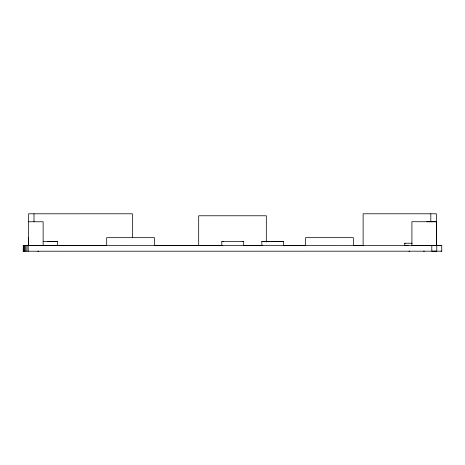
<?xml version="1.0" encoding="UTF-8"?>
<svg xmlns="http://www.w3.org/2000/svg" width="465" height="465" viewBox="0 0 465 465"><rect width="100%" height="100%" fill="white"/><g stroke="black" fill="none" stroke-linecap="round" stroke-linejoin="round"><path stroke-width="0.7" d="M23.419 245.648L23.25 251.216L23.256 245.613L28.621 245.636L28.627 237.662M154.432 245.63L154.432 237.673L106.694 237.673L106.694 245.63L23.25 245.648L441.75 245.613L441.75 251.181L441.082 251.181M436.379 221.729L411.914 221.729L411.914 245.596L436.379 245.596L436.379 221.729L426.835 221.724M23.25 251.216L441.75 251.181M57.253 245.619L57.491 241.643L43.088 241.643M28.621 221.764L43.14 221.758L43.14 245.63M154.49 245.613L222.171 245.619L221.799 245.619L221.799 241.637L243.677 241.637L243.677 245.619L243.305 245.619M47.633 241.643L57.491 241.643M223.264 241.643L221.799 241.637M242.213 241.637L243.677 241.637M261.946 245.619L261.766 241.637L270.88 241.637M271.949 241.643L283.598 241.637L283.412 245.619M408.253 245.625L404.748 245.619L404.748 243.236L412.159 243.236M243.294 245.613L262.859 245.619M283.662 245.613L305.429 245.613M353.324 245.613L363.485 245.613M441.75 245.613L436.775 245.613L436.775 251.181L431.805 251.181L431.805 245.613M37.892 251.193L38.682 251.187M409.002 251.193L409.793 251.187M423.574 251.193L424.371 251.187M261.766 241.637L283.598 241.637M404.748 243.236L405.16 243.236M28.173 245.648L28.226 251.216M436.379 245.613L436.379 213.784L363.119 213.784L363.119 245.613M430.811 213.784L430.811 221.741M353.336 245.619L353.336 237.662L305.598 237.667L305.598 245.619M266.317 242.056L266.317 215.772L198.689 215.777L198.689 245.613M132.473 237.656L132.473 213.784L28.621 213.79L28.621 245.636M33.992 213.79L33.992 221.747M26.935 245.648L26.935 251.216M25.738 245.648L25.738 251.216M24.709 245.648L24.709 251.216M23.918 245.648L23.918 251.216"/></g></svg>
